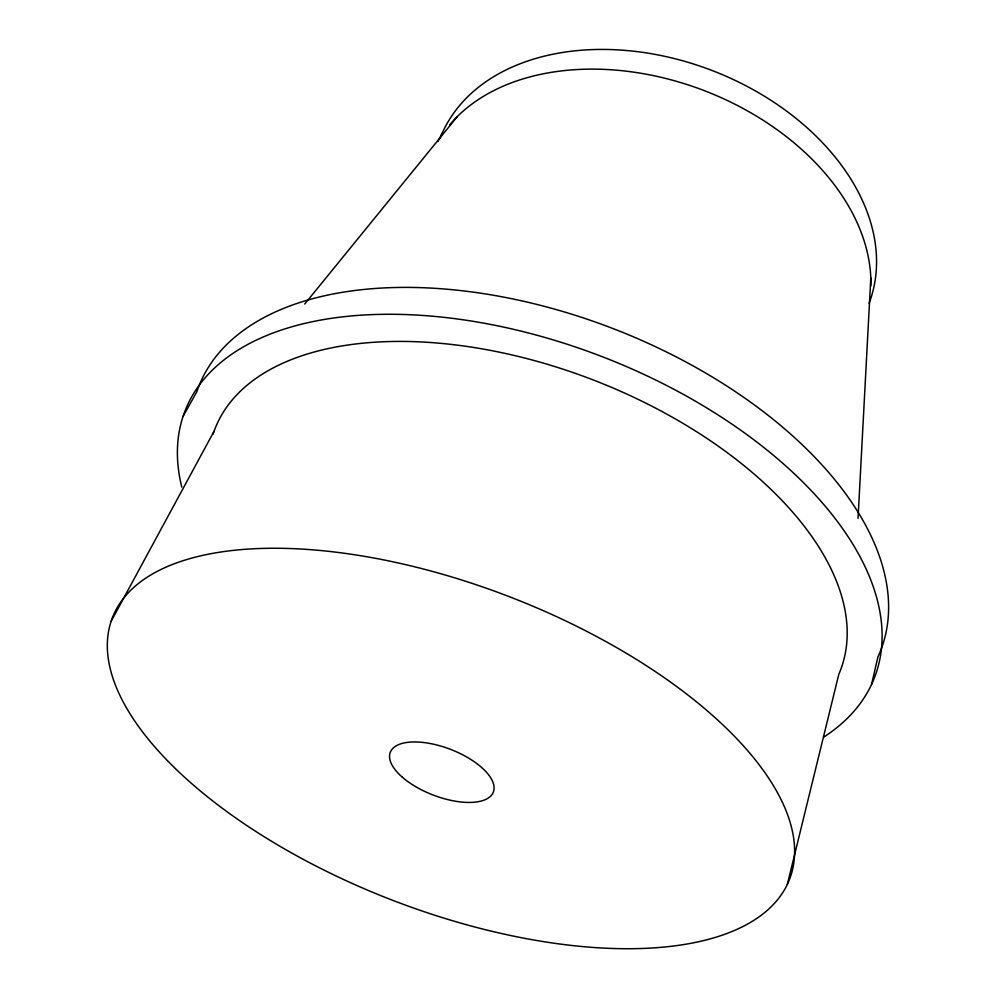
<?xml version="1.0" encoding="UTF-8"?>
<svg xmlns="http://www.w3.org/2000/svg" width="998" height="998" viewBox="0 0 998 998"><rect width="100%" height="100%" fill="white"/><g stroke="black" fill="none" stroke-linecap="round" stroke-linejoin="round"><path stroke-width="1.5" d="M858.043 518.374L870.805 277.931M871.566 684.453L877.941 656.859A365.605 203.505 21.1 0 0 614.793 329.253A365.605 203.505 21.1 0 0 196.856 391.752L183.033 416.503M787.322 884.428A362.973 162.637 21.1 0 0 343.799 553.191A362.973 162.637 21.1 0 0 221.768 807.844A362.973 162.637 21.1 0 0 787.322 884.428L838.807 674.299A335.228 182.01 21.1 0 0 592.188 379.552A335.228 182.01 21.1 0 0 213.11 434.093M437.96 141.541L442.089 133.433M110.978 621.604L214.108 431.186M304.714 304.041L457.296 116.591M181.798 487.099A369.622 201.147 21.1 0 1 603.877 357.321A369.622 201.147 21.1 0 1 824.011 736.923M449.699 124.837A231.985 160.778 21.1 0 1 703.815 90.456A231.985 160.778 21.1 0 1 870.855 285.927M440.33 137.612A229.827 161.439 21.1 0 1 712.634 70.708A229.827 161.439 21.1 0 1 869.108 303.267M402.444 777.292A55.214 24.426 21.1 0 0 491.266 795.456A55.214 24.426 21.1 0 0 431.735 743.822A55.214 24.426 21.1 0 0 402.444 777.292"/></g></svg>
